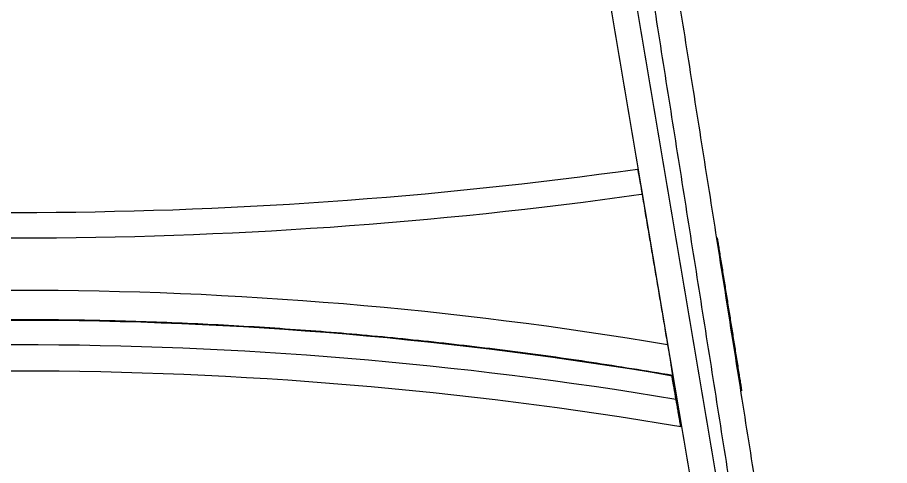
# Model space of a CAD drawing. Header units: millimetres. Extents: x 0 to 2008, y 0 to 2841.
# Drawn here: x 1387.2 to 1641.5, y 2037.2 to 2168 of the extents above; entities that cross this region are included whole.
import ezdxf

# ---------------------------------------------------------------- set-up
doc = ezdxf.new("R2010")
doc.units = ezdxf.units.MM
doc.header["$MEASUREMENT"] = 0
doc.layers.add('3052 Søborg Wood full upholstered', color=7, linetype='Continuous', true_color=0x000000)

msp = doc.modelspace()

# ---------------------------------------------------------------- linework, layer by layer
at = {"layer": '3052 Søborg Wood full upholstered'}
for points in [[(1641.51, 1784.36), (1606.49, 2006.3), (1571.47, 2228.24)], [(1558.46, 2226.21), (1595.82, 2004.92), (1633.18, 1783.62)], [(1564.02, 2227.36), (1599.02, 2005.49), (1634.03, 1783.62)], [(1551.17, 2224.35), (1588.51, 2003.15), (1625.85, 1781.95)], [(1569.35, 2116.45), (1573.07, 2094.47), (1576.79, 2072.49)], [(1569.5, 2115.56), (1569.52, 2115.57), (1569.53, 2115.57)], [(1570.36, 2110.67), (1570.34, 2110.67), (1570.33, 2110.67)], [(1591.13, 2103.67), (1591.18, 2103.68), (1591.23, 2103.69)], [(1592.07, 2098.18), (1592.03, 2098.18), (1592, 2098.17)], [(1592.07, 2098.65), (1594.82, 2081.42), (1597.57, 2064.19)], [(1597.57, 2063.72), (1594.82, 2080.95), (1592.07, 2098.18)], [(1576.16, 2076.33), (1576.15, 2076.33), (1576.14, 2076.33)], [(1577.04, 2071.09), (1577.03, 2071.09), (1577.02, 2071.09)], [(1577.04, 2071.08), (1577.03, 2071.07), (1577.02, 2071.07)], [(1578.03, 2063.5), (1578.62, 2060.03), (1579.21, 2056.56)], [(1578.52, 2060.77), (1578.28, 2062.13), (1578.05, 2063.5)], [(1597.43, 2063.7), (1597.5, 2063.71), (1597.57, 2063.72)], [(1578.52, 2060.77), (1578.65, 2060.79), (1578.78, 2060.81)], [(1598.35, 2059.06), (1598.26, 2059.04), (1598.17, 2059.03)], [(1579.56, 2056.14), (1579.46, 2056.12), (1579.35, 2056.11)], [(1580.64, 2048.59), (1580, 2052.35), (1579.35, 2056.11)]]:
    msp.add_open_spline(points, degree=2, dxfattribs=at)
for points, knots in [([(1206.45, 2123.8), (1266.31, 2115.37), (1326.77, 2111.14), (1387.23, 2111.14), (1447.69, 2111.14), (1508.15, 2115.37), (1568.02, 2123.8)], [40.851351, 40.851351, 40.851351, 40.851351, 222.381283, 222.381283, 222.381283, 403.911215, 403.911215, 403.911215, 403.911215]), ([(1568.02, 2123.8), (1568.03, 2123.79), (1568.04, 2123.75), (1568.07, 2123.67), (1568.1, 2123.52), (1568.16, 2123.2), (1568.27, 2122.65), (1568.5, 2121.41), (1568.86, 2119.32), (1569.17, 2117.51), (1569.35, 2116.45)], [403.911215, 403.911215, 403.911215, 403.911215, 403.933765, 404.023945, 404.173497, 404.390111, 405.007105, 405.868295, 408.155516, 411.38017, 411.38017, 411.38017, 411.38017]), ([(1205.12, 2116.46), (1205.19, 2116.44), (1205.26, 2116.43), (1205.34, 2116.42), (1265.57, 2107.94), (1387.23, 2099.43), (1508.9, 2107.94), (1569.13, 2116.42), (1569.2, 2116.43), (1569.28, 2116.44), (1569.35, 2116.45)], [-0.220986, -0.220986, -0.220986, -0.220986, 0, 0, 0, 182.49651, 364.993021, 364.993021, 364.993021, 365.208295, 365.208295, 365.208295, 365.208295]), ([(1576.79, 2072.49), (1514.19, 2083.07), (1387.22, 2093.71), (1260.25, 2083.07), (1197.66, 2072.49)], [2.805657, 2.805657, 2.805657, 2.805657, 193.271194, 383.717433, 383.717433, 383.717433, 383.717433]), ([(1196.24, 2063.48), (1259.28, 2074.29), (1323.25, 2079.73), (1387.21, 2079.73), (1451.18, 2079.73), (1515.15, 2074.29), (1578.19, 2063.48)], [1.590171, 1.590171, 1.590171, 1.590171, 193.723755, 193.723755, 193.723755, 385.857372, 385.857372, 385.857372, 385.857372]), ([(1579.21, 2056.56), (1515.81, 2067.16), (1387.21, 2077.82), (1258.61, 2067.16), (1195.22, 2056.56)], [2.805657, 2.805657, 2.805657, 2.805657, 193.271194, 383.730327, 383.730327, 383.730327, 383.730327]), ([(1576.79, 2072.49), (1576.9, 2071.79), (1577.11, 2070.55), (1577.47, 2068.39), (1577.77, 2066.58), (1578, 2065.07), (1578.11, 2064.33), (1578.18, 2063.86), (1578.2, 2063.63), (1578.19, 2063.55)], [409.798943, 409.798943, 409.798943, 409.798943, 411.909709, 413.574772, 416.366543, 417.416819, 418.161621, 418.6155, 418.846458, 418.846458, 418.846458, 418.846458]), ([(1580.64, 2048.55), (1516.77, 2059.39), (1451.99, 2064.83), (1387.21, 2064.83), (1322.44, 2064.83), (1257.65, 2059.39), (1193.79, 2048.55)], [3.89473, 3.89473, 3.89473, 3.89473, 198.462147, 198.462147, 198.462147, 393.029542, 393.029542, 393.029542, 393.029542]), ([(1578.19, 2063.48), (1578.19, 2063.48), (1578.19, 2063.49), (1578.19, 2063.53), (1578.19, 2063.55)], [385.857372, 385.857372, 385.857372, 385.857372, 386.651806, 387.447545, 387.447545, 387.447545, 387.447545]), ([(1579.35, 2056.11), (1579.35, 2056.11), (1579.34, 2056.14), (1579.32, 2056.25), (1579.23, 2056.69), (1578.96, 2058.21), (1578.71, 2059.66), (1578.52, 2060.77)], [0, 0, 0, 0, 0.018283, 0.08657, 0.327428, 1.361878, 4.738419, 4.738419, 4.738419, 4.738419]), ([(1579.21, 2056.56), (1579.32, 2055.92), (1579.52, 2054.78), (1579.86, 2052.82), (1580.14, 2051.18), (1580.38, 2049.82), (1580.51, 2049.15), (1580.58, 2048.77), (1580.62, 2048.6), (1580.63, 2048.56), (1580.64, 2048.55)], [7.042962, 7.042962, 7.042962, 7.042962, 8.987411, 10.512088, 13.028987, 13.976265, 14.667465, 15.065756, 15.159373, 15.181094, 15.181094, 15.181094, 15.181094]), ([(1579.42, 2056.12), (1579.51, 2055.55), (1579.69, 2054.49), (1580.01, 2052.63), (1580.27, 2051.05), (1580.48, 2049.77), (1580.57, 2049.17), (1580.62, 2048.81), (1580.64, 2048.64), (1580.64, 2048.59)], [0, 0, 0, 0, 1.721843, 3.221998, 5.662302, 6.528449, 7.124583, 7.473026, 7.629048, 7.629048, 7.629048, 7.629048]), ([(1580.64, 2048.55), (1580.64, 2048.55), (1580.64, 2048.56), (1580.64, 2048.58), (1580.64, 2048.59)], [15.181094, 15.181094, 15.181094, 15.181094, 15.572541, 16.356719, 16.356719, 16.356719, 16.356719])]:
    msp.add_open_spline(points, degree=3, knots=knots, dxfattribs=at)
msp.add_rational_spline([(1592.07, 2098.18), (1591.23, 2103.45), (1591.23, 2103.68), (1591.23, 2103.91), (1592.07, 2098.65)], [1, 0.707106781187, 1, 0.707106781187, 1], degree=2, knots=[-57.016719, -57.016719, -57.016719, -49.227954, -49.227954, -41.43919, -41.43919, -41.43919], dxfattribs=at)
for points, weights in [([(1578.19, 2063.55), (1387.21, 2096.3), (1196.23, 2063.55)], [1, 0.985615165045, 1]), ([(1597.57, 2064.19), (1598.35, 2059.29), (1598.35, 2059.06)], [1, 0.707106781187, 1]), ([(1598.35, 2059.06), (1598.35, 2058.83), (1597.57, 2063.72)], [1, 0.707106781187, 1])]:
    msp.add_rational_spline(points, weights, degree=2, dxfattribs=at)

doc.saveas('drawing.dxf')
